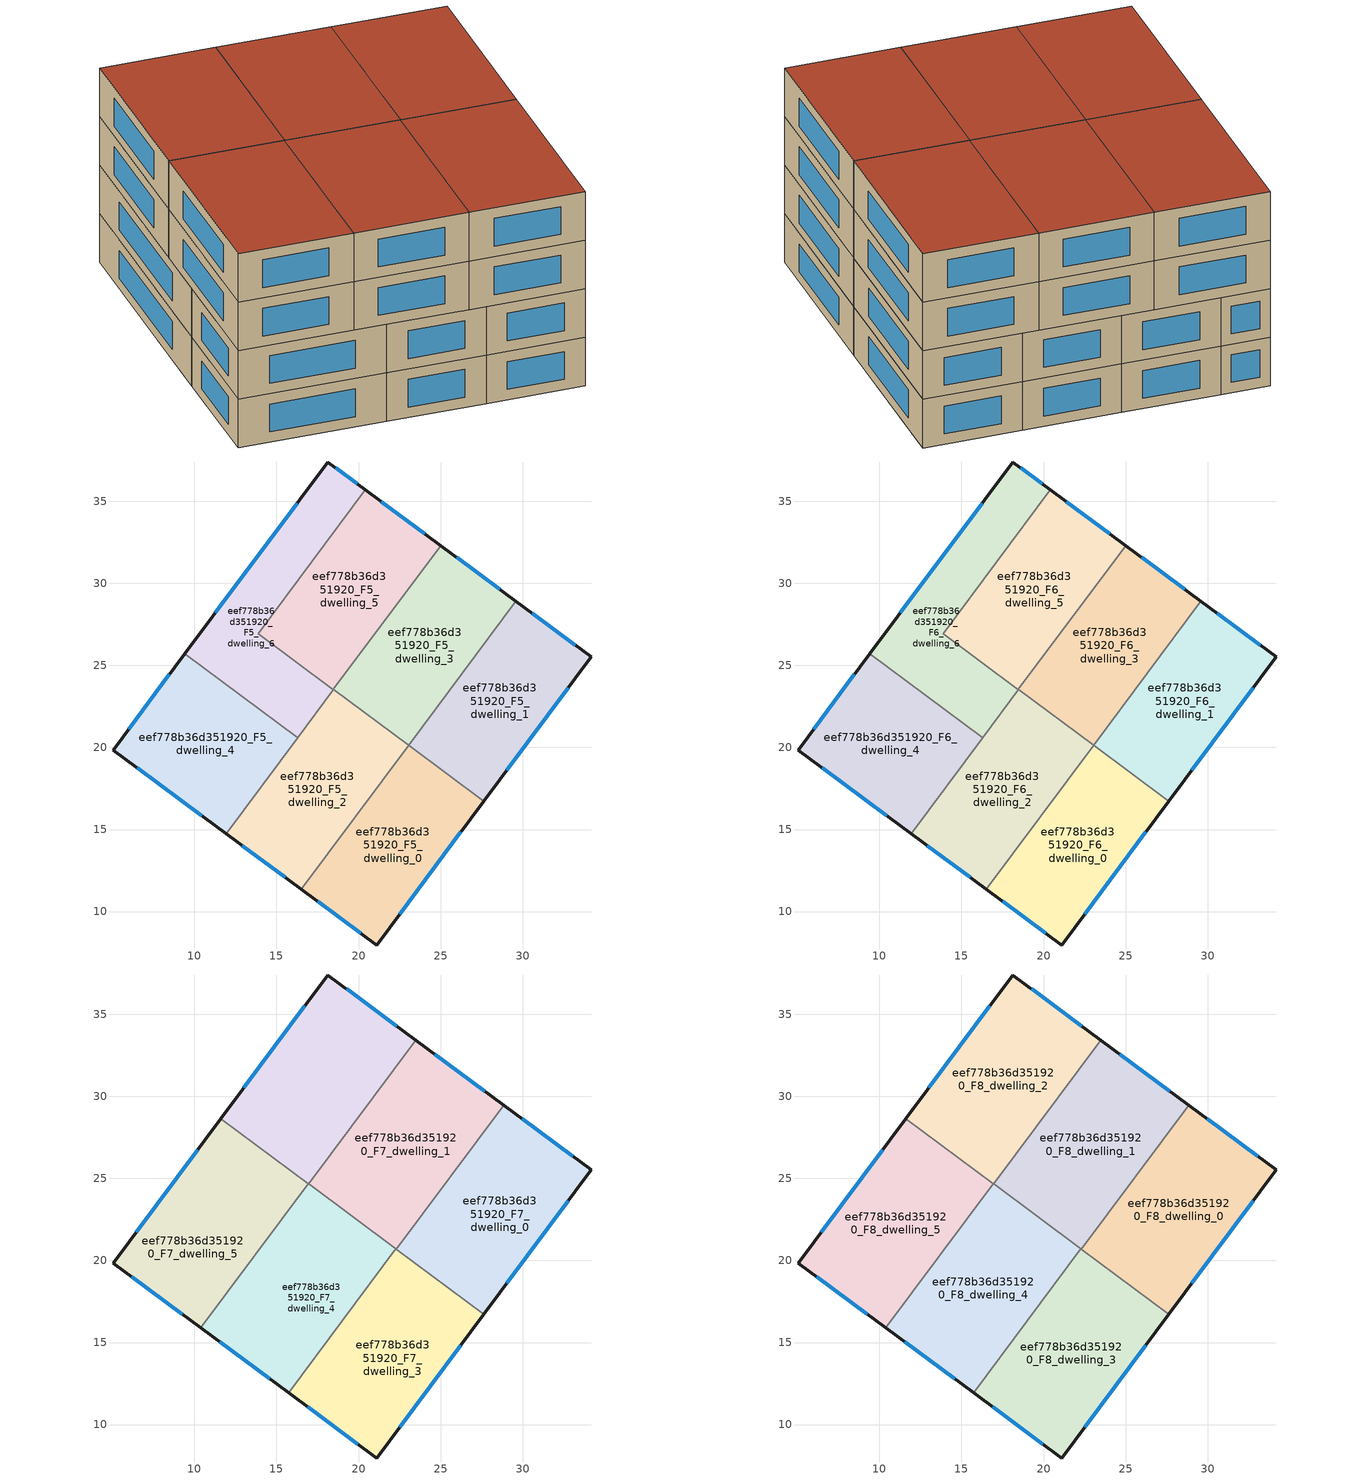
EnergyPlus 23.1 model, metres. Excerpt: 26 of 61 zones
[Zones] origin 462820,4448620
eef778b36d351920_F5_dwelling_0
 floor to eef778b36d351920_F4_dwelling_0 (EU_floor_Construction): 27.64,16.74 21.11,7.96 16.52,11.36 23.07,20.14 z15
 wall outside (EU_wall_Construction): 16.52,11.36 21.11,7.96 27.64,16.74 z15:18
 wall to eef778b36d351920_F5_dwelling_1 (EU_wall_Construction): 27.64,16.74 23.07,20.14 z15:18
 wall to eef778b36d351920_F5_dwelling_2 (EU_wall_Construction): 23.05,20.13 16.52,11.36 z15:18
 wall to eef778b36d351920_F5_dwelling_3 (EU_wall_Construction): 23.07,20.14 23.05,20.13 z15:18
 window (EU_Window_Construction): 22.51,9.84 26.24,14.86 / 17.51,10.63 20.13,8.69 z15.64:17.36
eef778b36d351920_F5_dwelling_1
 floor to eef778b36d351920_F4_dwelling_1 (EU_floor_Construction): 34.18,25.51 27.64,16.74 23.07,20.14 29.59,28.91 z15
 wall outside (EU_wall_Construction): 27.64,16.74 34.18,25.51 29.59,28.91 z15:18
 wall to eef778b36d351920_F5_dwelling_3 (EU_wall_Construction): 29.59,28.91 23.07,20.14 z15:18
 window (EU_Window_Construction): 29.04,18.62 32.78,23.63 / 33.2,26.24 30.58,28.18 z15.64:17.36
eef778b36d351920_F5_dwelling_2
 floor to eef778b36d351920_F4_dwelling_2 (EU_floor_Construction): 23.05,20.13 16.52,11.36 11.93,14.75 18.47,23.53 z15
 wall outside (EU_wall_Construction): 11.93,14.75 16.52,11.36 z15:18
 wall to eef778b36d351920_F5_dwelling_3 (EU_wall_Construction): 23.05,20.13 18.47,23.53 z15:18
 wall to eef778b36d351920_F5_dwelling_4 (EU_wall_Construction): 16.28,20.59 11.93,14.75 z15:18
 wall to eef778b36d351920_F5_dwelling_6 (EU_wall_Construction): 18.46,23.52 16.28,20.59 z15:18
 wall to eef778b36d351920_F5_dwelling_5 (EU_wall_Construction): 18.48,23.53 18.46,23.52 z15:18
 window (EU_Window_Construction): 12.92,14.02 15.54,12.08 z15.64:17.36
eef778b36d351920_F5_dwelling_3
 floor to eef778b36d351920_F4_dwelling_3 (EU_floor_Construction): 29.59,28.91 23.05,20.13 18.47,23.53 25,32.3 z15
 wall outside (EU_wall_Construction): 29.59,28.91 25,32.3 z15:18
 wall to eef778b36d351920_F5_dwelling_5 (EU_wall_Construction): 25,32.3 18.47,23.53 z15:18
 window (EU_Window_Construction): 28.61,29.64 25.99,31.58 z15.64:17.36
eef778b36d351920_F5_dwelling_4
 floor to eef778b36d351920_F4_dwelling_4 (EU_floor_Construction): 16.28,20.59 11.93,14.75 5.05,19.84 9.42,25.7 z15
 wall outside (EU_wall_Construction): 9.42,25.7 5.05,19.84 11.93,14.75 z15:18
 wall to eef778b36d351920_F5_dwelling_6 (EU_wall_Construction): 16.28,20.59 9.42,25.7 z15:18
 window (EU_Window_Construction): 8.48,24.45 5.99,21.1 / 6.53,18.75 10.46,15.84 z15.64:17.36
eef778b36d351920_F5_dwelling_5
 floor to eef778b36d351920_F4_dwelling_5 (EU_floor_Construction): 25,32.3 18.46,23.52 13.89,26.93 20.41,35.7 z15
 wall outside (EU_wall_Construction): 25,32.3 20.41,35.7 z15:18
 wall to eef778b36d351920_F5_dwelling_6 (EU_wall_Construction): 20.41,35.7 13.89,26.93 18.46,23.52 z15:18
 window (EU_Window_Construction): 24.02,33.03 21.4,34.97 z15.64:17.36
eef778b36d351920_F5_dwelling_6
 floor to eef778b36d351920_F4_dwelling_6 (EU_floor_Construction): 20.41,35.7 13.89,26.93 18.46,23.52 16.28,20.59 9.42,25.7 18.12,37.39 z15
 wall outside (EU_wall_Construction): 20.41,35.7 18.12,37.39 9.42,25.7 z15:18
 window (EU_Window_Construction): 16.26,34.89 11.28,28.21 / 19.92,36.06 18.61,37.03 z15.64:17.36
eef778b36d351920_F6_dwelling_0
 floor to eef778b36d351920_F5_dwelling_0 (EU_floor_Construction): 27.64,16.74 21.11,7.96 16.52,11.36 23.07,20.14 z18
 wall outside (EU_wall_Construction): 16.52,11.36 21.11,7.96 27.64,16.74 z18:21
 wall to eef778b36d351920_F6_dwelling_1 (EU_wall_Construction): 27.64,16.74 23.07,20.14 z18:21
 wall to eef778b36d351920_F6_dwelling_2 (EU_wall_Construction): 23.05,20.13 16.52,11.36 z18:21
 wall to eef778b36d351920_F6_dwelling_3 (EU_wall_Construction): 23.07,20.14 23.05,20.13 z18:21
 window (EU_Window_Construction): 22.51,9.84 26.24,14.86 / 17.51,10.63 20.13,8.69 z18.64:20.36
eef778b36d351920_F6_dwelling_1
 floor to eef778b36d351920_F5_dwelling_1 (EU_floor_Construction): 34.18,25.51 27.64,16.74 23.07,20.14 29.59,28.91 z18
 wall outside (EU_wall_Construction): 27.64,16.74 34.18,25.51 29.59,28.91 z18:21
 wall to eef778b36d351920_F6_dwelling_3 (EU_wall_Construction): 29.59,28.91 23.07,20.14 z18:21
 window (EU_Window_Construction): 29.04,18.62 32.78,23.63 / 33.2,26.24 30.58,28.18 z18.64:20.36
eef778b36d351920_F6_dwelling_2
 floor to eef778b36d351920_F5_dwelling_2 (EU_floor_Construction): 23.05,20.13 16.52,11.36 11.93,14.75 18.47,23.53 z18
 wall outside (EU_wall_Construction): 11.93,14.75 16.52,11.36 z18:21
 wall to eef778b36d351920_F6_dwelling_3 (EU_wall_Construction): 23.05,20.13 18.47,23.53 z18:21
 wall to eef778b36d351920_F6_dwelling_4 (EU_wall_Construction): 16.28,20.59 11.93,14.75 z18:21
 wall to eef778b36d351920_F6_dwelling_6 (EU_wall_Construction): 18.46,23.52 16.28,20.59 z18:21
 wall to eef778b36d351920_F6_dwelling_5 (EU_wall_Construction): 18.48,23.53 18.46,23.52 z18:21
 window (EU_Window_Construction): 12.92,14.02 15.54,12.08 z18.64:20.36
eef778b36d351920_F6_dwelling_3
 floor to eef778b36d351920_F5_dwelling_3 (EU_floor_Construction): 29.59,28.91 23.05,20.13 18.47,23.53 25,32.3 z18
 wall outside (EU_wall_Construction): 29.59,28.91 25,32.3 z18:21
 wall to eef778b36d351920_F6_dwelling_5 (EU_wall_Construction): 25,32.3 18.47,23.53 z18:21
 window (EU_Window_Construction): 28.61,29.64 25.99,31.58 z18.64:20.36
 ceiling adiabatic (EU_roof_Construction): 22.3,20.69 28.84,29.47 25,32.3 18.47,23.53 z21
eef778b36d351920_F6_dwelling_4
 floor to eef778b36d351920_F5_dwelling_4 (EU_floor_Construction): 16.28,20.59 11.93,14.75 5.05,19.84 9.42,25.7 z18
 wall outside (EU_wall_Construction): 9.42,25.7 5.05,19.84 11.93,14.75 z18:21
 wall to eef778b36d351920_F6_dwelling_6 (EU_wall_Construction): 16.28,20.59 9.42,25.7 z18:21
 window (EU_Window_Construction): 8.48,24.45 5.99,21.1 / 6.53,18.75 10.46,15.84 z18.64:20.36
eef778b36d351920_F6_dwelling_5
 floor to eef778b36d351920_F5_dwelling_5 (EU_floor_Construction): 25,32.3 18.46,23.52 13.89,26.93 20.41,35.7 z18
 wall outside (EU_wall_Construction): 25,32.3 20.41,35.7 z18:21
 wall to eef778b36d351920_F6_dwelling_6 (EU_wall_Construction): 20.41,35.7 13.89,26.93 18.46,23.52 z18:21
 window (EU_Window_Construction): 24.02,33.03 21.4,34.97 z18.64:20.36
 ceiling adiabatic (EU_roof_Construction): 18.47,23.53 25,32.3 23.49,33.43 16.96,24.66 z21
eef778b36d351920_F6_dwelling_6
 floor to eef778b36d351920_F5_dwelling_6 (EU_floor_Construction): 20.41,35.7 13.89,26.93 18.46,23.52 16.28,20.59 9.42,25.7 18.12,37.39 z18
 wall outside (EU_wall_Construction): 20.41,35.7 18.12,37.39 9.42,25.7 z18:21
 window (EU_Window_Construction): 16.26,34.89 11.28,28.21 / 19.92,36.06 18.61,37.03 z18.64:20.36
eef778b36d351920_F7_dwelling_0
 floor to eef778b36d351920_F6_dwelling_1 (EU_floor_Construction): 34.18,25.51 27.64,16.74 23.07,20.14 29.59,28.91 z21
 floor to eef778b36d351920_F6_dwelling_0 (EU_floor_Construction): 27.64,16.74 27.63,16.71 23.05,20.12 23.07,20.14 z21
 floor to eef778b36d351920_F6_dwelling_3 (EU_floor_Construction): 29.59,28.91 23.05,20.13 22.3,20.69 28.84,29.47 z21
 wall outside (EU_wall_Construction): 27.63,16.71 34.18,25.51 28.84,29.47 z21:24
 wall to eef778b36d351920_F7_dwelling_1 (EU_wall_Construction): 28.84,29.47 22.3,20.68 z21:24
 wall to eef778b36d351920_F7_dwelling_3 (EU_wall_Construction): 22.3,20.68 27.63,16.71 z21:24
 window (EU_Window_Construction): 33.04,26.36 29.98,28.62 / 29.03,18.6 32.78,23.63 z21.64:23.36
eef778b36d351920_F7_dwelling_1
 floor adiabatic (EU_floor_Construction): 28.84,29.47 22.3,20.68 16.96,24.66 23.49,33.43 z21
 wall outside (EU_wall_Construction): 28.84,29.47 23.49,33.43 z21:24
 wall to eef778b36d351920_F7_dwelling_2 (EU_wall_Construction): 23.49,33.43 16.96,24.66 z21:24
 wall to eef778b36d351920_F7_dwelling_4 (EU_wall_Construction): 16.96,24.66 22.28,20.7 z21:24
 wall to eef778b36d351920_F7_dwelling_3 (EU_wall_Construction): 22.28,20.7 22.3,20.68 z21:24
 window (EU_Window_Construction): 27.69,30.31 24.63,32.58 z21.64:23.36
eef778b36d351920_F7_dwelling_2
 floor to eef778b36d351920_F6_dwelling_5 (EU_floor_Construction): 23.49,33.43 16.96,24.66 13.89,26.94 20.41,35.7 z21
 floor to eef778b36d351920_F6_dwelling_6 (EU_floor_Construction): 20.41,35.7 13.89,26.94 11.61,28.64 18.12,37.39 z21
 wall outside (EU_wall_Construction): 23.49,33.43 18.12,37.39 11.61,28.64 z21:24
 wall to eef778b36d351920_F7_dwelling_5 (EU_wall_Construction): 11.61,28.64 16.94,24.68 z21:24
 wall to eef778b36d351920_F7_dwelling_4 (EU_wall_Construction): 16.94,24.67 16.96,24.66 z21:24
 window (EU_Window_Construction): 16.72,35.52 13,30.52 / 22.34,34.28 19.27,36.54 z21.64:23.36
eef778b36d351920_F7_dwelling_3
 floor to eef778b36d351920_F6_dwelling_0 (EU_floor_Construction): 27.63,16.71 21.11,7.96 16.52,11.36 23.05,20.12 z21
 floor to eef778b36d351920_F6_dwelling_2 (EU_floor_Construction): 23.05,20.12 16.52,11.36 15.75,11.93 22.28,20.7 z21
 wall outside (EU_wall_Construction): 15.75,11.93 21.11,7.96 27.63,16.71 z21:24
 wall to eef778b36d351920_F7_dwelling_4 (EU_wall_Construction): 22.28,20.7 15.75,11.93 z21:24
 window (EU_Window_Construction): 22.5,9.84 26.23,14.84 / 16.9,11.08 19.96,8.81 z21.64:23.36
eef778b36d351920_F7_dwelling_4
 floor to eef778b36d351920_F6_dwelling_2 (EU_floor_Construction): 22.28,20.7 15.75,11.93 11.94,14.75 18.47,23.53 z21
 floor to eef778b36d351920_F6_dwelling_4 (EU_floor_Construction): 16.28,20.59 11.94,14.75 10.4,15.89 14.75,21.73 z21
 floor to eef778b36d351920_F6_dwelling_6 (EU_floor_Construction): 18.46,23.52 16.28,20.59 14.75,21.73 16.93,24.66 z21
 floor to eef778b36d351920_F6_dwelling_5 (EU_floor_Construction): 18.47,23.53 18.46,23.52 16.93,24.66 16.94,24.67 z21
 wall outside (EU_wall_Construction): 10.4,15.89 15.75,11.93 z21:24
 wall to eef778b36d351920_F7_dwelling_5 (EU_wall_Construction): 16.94,24.67 10.4,15.89 z21:24
 window (EU_Window_Construction): 11.54,15.04 14.6,12.78 z21.64:23.36
eef778b36d351920_F7_dwelling_5
 floor to eef778b36d351920_F6_dwelling_4 (EU_floor_Construction): 14.75,21.73 10.4,15.89 5.05,19.84 9.42,25.7 z21
 floor to eef778b36d351920_F6_dwelling_6 (EU_floor_Construction): 13.89,26.94 13.89,26.93 16.93,24.66 14.75,21.73 9.42,25.7 11.61,28.64 z21
 floor to eef778b36d351920_F6_dwelling_5 (EU_floor_Construction): 16.94,24.67 16.93,24.66 13.89,26.93 13.89,26.94 z21
 wall outside (EU_wall_Construction): 11.61,28.64 5.05,19.84 10.4,15.89 z21:24
 window (EU_Window_Construction): 10.2,26.76 6.46,21.73 / 6.2,19 9.25,16.74 z21.64:23.36
eef778b36d351920_F8_dwelling_0
 floor to eef778b36d351920_F7_dwelling_0 (EU_floor_Construction): 34.18,25.51 27.63,16.71 22.3,20.68 28.84,29.47 z24
 wall outside (EU_wall_Construction): 27.63,16.71 34.18,25.51 28.84,29.47 z24:27
 wall to eef778b36d351920_F8_dwelling_1 (EU_wall_Construction): 28.84,29.47 22.3,20.68 z24:27
 wall to eef778b36d351920_F8_dwelling_3 (EU_wall_Construction): 22.3,20.68 27.63,16.71 z24:27
 window (EU_Window_Construction): 33.04,26.36 29.98,28.62 / 29.03,18.6 32.78,23.63 z24.64:26.36
 roof outside (EU_roof_Construction): 27.63,16.71 34.18,25.51 28.84,29.47 22.3,20.68 z27
eef778b36d351920_F8_dwelling_1
 floor to eef778b36d351920_F7_dwelling_1 (EU_floor_Construction): 28.84,29.47 22.3,20.68 16.96,24.66 23.49,33.43 z24
 wall outside (EU_wall_Construction): 28.84,29.47 23.49,33.43 z24:27
 wall to eef778b36d351920_F8_dwelling_2 (EU_wall_Construction): 23.49,33.43 16.96,24.66 z24:27
 wall to eef778b36d351920_F8_dwelling_4 (EU_wall_Construction): 16.96,24.66 22.28,20.7 z24:27
 wall to eef778b36d351920_F8_dwelling_3 (EU_wall_Construction): 22.28,20.7 22.3,20.68 z24:27
 window (EU_Window_Construction): 27.69,30.31 24.63,32.58 z24.64:26.36
 roof outside (EU_roof_Construction): 22.3,20.68 28.84,29.47 23.49,33.43 16.96,24.66 z27
eef778b36d351920_F8_dwelling_2
 floor to eef778b36d351920_F7_dwelling_2 (EU_floor_Construction): 23.49,33.43 16.96,24.66 11.61,28.64 18.12,37.39 z24
 wall outside (EU_wall_Construction): 23.49,33.43 18.12,37.39 11.61,28.64 z24:27
 wall to eef778b36d351920_F8_dwelling_5 (EU_wall_Construction): 11.61,28.64 16.94,24.68 z24:27
 wall to eef778b36d351920_F8_dwelling_4 (EU_wall_Construction): 16.94,24.67 16.96,24.66 z24:27
 window (EU_Window_Construction): 16.72,35.52 13,30.52 / 22.34,34.28 19.27,36.54 z24.64:26.36
 roof outside (EU_roof_Construction): 16.96,24.66 23.49,33.43 18.12,37.39 11.61,28.64 z27
eef778b36d351920_F8_dwelling_3
 floor to eef778b36d351920_F7_dwelling_3 (EU_floor_Construction): 27.63,16.71 21.11,7.96 15.75,11.93 22.28,20.7 z24
 wall outside (EU_wall_Construction): 15.75,11.93 21.11,7.96 27.63,16.71 z24:27
 wall to eef778b36d351920_F8_dwelling_4 (EU_wall_Construction): 22.28,20.7 15.75,11.93 z24:27
 window (EU_Window_Construction): 22.5,9.84 26.23,14.84 / 16.9,11.08 19.96,8.81 z24.64:26.36
 roof outside (EU_roof_Construction): 21.11,7.96 27.63,16.71 22.28,20.7 15.75,11.93 z27
eef778b36d351920_F8_dwelling_4
 floor to eef778b36d351920_F7_dwelling_4 (EU_floor_Construction): 22.28,20.7 15.75,11.93 10.4,15.89 16.94,24.67 z24
 wall outside (EU_wall_Construction): 10.4,15.89 15.75,11.93 z24:27
 wall to eef778b36d351920_F8_dwelling_5 (EU_wall_Construction): 16.94,24.67 10.4,15.89 z24:27
 window (EU_Window_Construction): 11.54,15.04 14.6,12.78 z24.64:26.36
 roof outside (EU_roof_Construction): 15.75,11.93 22.28,20.7 16.94,24.67 10.4,15.89 z27
eef778b36d351920_F8_dwelling_5
 floor to eef778b36d351920_F7_dwelling_5 (EU_floor_Construction): 16.94,24.67 10.4,15.89 5.05,19.84 11.61,28.64 z24
 wall outside (EU_wall_Construction): 11.61,28.64 5.05,19.84 10.4,15.89 z24:27
 window (EU_Window_Construction): 10.2,26.76 6.46,21.73 / 6.2,19 9.25,16.74 z24.64:26.36
 roof outside (EU_roof_Construction): 10.4,15.89 16.94,24.67 11.61,28.64 5.05,19.84 z27
[Building]
EU S2 Campaign: North Axis=0; Terrain=City; Solar Distribution=FullExterior
[Site:Location]
Yerevan-Zvartnots.Intl.AP: Latitude=40.15; Longitude=44.383; Time Zone=4; Elevation=854
[SizingPeriod:WeatherFileDays]
AnnualSizingPeriod: Begin Month=1; Begin Day of Month=1; End Month=12; End Day of Month=31; Day of Week for Start Day=Monday; Use Weather File Daylight Saving Period=No; Use Weather File Rain and Snow Indicators=No
[MATERIAL]
EU_InternalMass_Material: Roughness=MediumRough; Thickness=0.1; Conductivity=1; Density=1800; Specific Heat=900; Thermal Absorptance=0.9; Solar Absorptance=0.7; Visible Absorptance=0.7
[MATERIAL:NOMASS] Roughness=MediumRough; Thermal Absorptance=0.9; Solar Absorptance=0.7; Visible Absorptance=0.7
Name | Thermal Resistance
EU_wall_NoMass | 1.05043
EU_roof_NoMass | 1.45357
EU_floor_NoMass | 0.478065
[WINDOWMATERIAL:SIMPLEGLAZINGSYSTEM]
EU_Window_SimpleGlazing: UFactor=2.5566; Solar Heat Gain Coefficient=0.75; Visible Transmittance=0.75
[CONSTRUCTION]
EU_wall_Construction: EU_wall_NoMass
EU_roof_Construction: EU_roof_NoMass
EU_floor_Construction: EU_floor_NoMass
EU_Window_Construction: EU_Window_SimpleGlazing
EU_InternalMass_Construction: EU_InternalMass_Material
[ZONE] Type=1; Multiplier=1; Ceiling Height=autocalculate; Floor Area=autocalculate; Part of Total Floor Area=Yes
Name | Volume
eef778b36d351920_F5_dwelling_0; eef778b36d351920_F6_dwelling_0; eef778b36d351920_F5_dwelling_1; eef778b36d351920_F6_dwelling_1 | 187.348
eef778b36d351920_F7_dwelling_0; eef778b36d351920_F8_dwelling_0 | 218.569
eef778b36d351920_F7_dwelling_1; eef778b36d351920_F8_dwelling_1 | 218.576
eef778b36d351920_F5_dwelling_2; eef778b36d351920_F6_dwelling_2 | 187.352
eef778b36d351920_F7_dwelling_2; eef778b36d351920_F8_dwelling_2 | 218.585
eef778b36d351920_F5_dwelling_3; eef778b36d351920_F6_dwelling_3 | 187.343
eef778b36d351920_F7_dwelling_3; eef778b36d351920_F8_dwelling_3 | 218.573
eef778b36d351920_F5_dwelling_4; eef778b36d351920_F6_dwelling_4 | 187.346
eef778b36d351920_F7_dwelling_4; eef778b36d351920_F8_dwelling_4 | 218.558
eef778b36d351920_F5_dwelling_5; eef778b36d351920_F6_dwelling_5 | 187.345
eef778b36d351920_F7_dwelling_5; eef778b36d351920_F8_dwelling_5 | 218.574
eef778b36d351920_F5_dwelling_6; eef778b36d351920_F6_dwelling_6 | 187.358
[INTERNALMASS] Construction=EU_InternalMass_Construction
Name | Zone or ZoneList | Surface Area
eef778b36d351920_F5_dwelling_0_EU_InternalMass | eef778b36d351920_F5_dwelling_0 | 62.4489
eef778b36d351920_F5_dwelling_1_EU_InternalMass | eef778b36d351920_F5_dwelling_1 | 62.4487
eef778b36d351920_F5_dwelling_2_EU_InternalMass | eef778b36d351920_F5_dwelling_2 | 62.4505
eef778b36d351920_F5_dwelling_3_EU_InternalMass | eef778b36d351920_F5_dwelling_3 | 62.4474
eef778b36d351920_F5_dwelling_4_EU_InternalMass | eef778b36d351920_F5_dwelling_4 | 62.4487
eef778b36d351920_F5_dwelling_5_EU_InternalMass | eef778b36d351920_F5_dwelling_5 | 62.4506
eef778b36d351920_F5_dwelling_6_EU_InternalMass | eef778b36d351920_F5_dwelling_6 | 62.4527
eef778b36d351920_F6_dwelling_0_EU_InternalMass | eef778b36d351920_F6_dwelling_0 | 62.4489
eef778b36d351920_F6_dwelling_1_EU_InternalMass | eef778b36d351920_F6_dwelling_1 | 62.4487
eef778b36d351920_F6_dwelling_2_EU_InternalMass | eef778b36d351920_F6_dwelling_2 | 62.4505
eef778b36d351920_F6_dwelling_3_EU_InternalMass | eef778b36d351920_F6_dwelling_3 | 62.4474
eef778b36d351920_F6_dwelling_4_EU_InternalMass | eef778b36d351920_F6_dwelling_4 | 62.4487
eef778b36d351920_F6_dwelling_5_EU_InternalMass | eef778b36d351920_F6_dwelling_5 | 62.4506
eef778b36d351920_F6_dwelling_6_EU_InternalMass | eef778b36d351920_F6_dwelling_6 | 62.4527
eef778b36d351920_F7_dwelling_0_EU_InternalMass | eef778b36d351920_F7_dwelling_0 | 72.8563
eef778b36d351920_F7_dwelling_1_EU_InternalMass | eef778b36d351920_F7_dwelling_1 | 72.8586
eef778b36d351920_F7_dwelling_2_EU_InternalMass | eef778b36d351920_F7_dwelling_2 | 72.8616
eef778b36d351920_F7_dwelling_3_EU_InternalMass | eef778b36d351920_F7_dwelling_3 | 72.8578
eef778b36d351920_F7_dwelling_4_EU_InternalMass | eef778b36d351920_F7_dwelling_4 | 72.8527
eef778b36d351920_F7_dwelling_5_EU_InternalMass | eef778b36d351920_F7_dwelling_5 | 72.8579
eef778b36d351920_F8_dwelling_0_EU_InternalMass | eef778b36d351920_F8_dwelling_0 | 72.8563
eef778b36d351920_F8_dwelling_1_EU_InternalMass | eef778b36d351920_F8_dwelling_1 | 72.8586
eef778b36d351920_F8_dwelling_2_EU_InternalMass | eef778b36d351920_F8_dwelling_2 | 72.8616
eef778b36d351920_F8_dwelling_3_EU_InternalMass | eef778b36d351920_F8_dwelling_3 | 72.8578
eef778b36d351920_F8_dwelling_4_EU_InternalMass | eef778b36d351920_F8_dwelling_4 | 72.8527
eef778b36d351920_F8_dwelling_5_EU_InternalMass | eef778b36d351920_F8_dwelling_5 | 72.8579
[OTHEREQUIPMENT] Fuel Type=Electricity; Design Level Calculation Method=Watts/Area; Power per Zone Floor Area=1; Fraction Latent=0; Fraction Radiant=0; Fraction Lost=0; Carbon Dioxide Generation Rate=0; EndUse Subcategory=EU_Step8_InternalGains
Name | Zone or ZoneList or Space or SpaceList | Schedule
EU_Step8_InternalGain_eef778b36d351920_F5_dwelling_0_f000 | eef778b36d351920_F5_dwelling_0 | EU_Step8_GainSchedule_eef778b36d351920_F5_dwelling_0_f000
EU_Step8_InternalGain_eef778b36d351920_F5_dwelling_1_f000 | eef778b36d351920_F5_dwelling_1 | EU_Step8_GainSchedule_eef778b36d351920_F5_dwelling_1_f000
EU_Step8_InternalGain_eef778b36d351920_F5_dwelling_2_f000 | eef778b36d351920_F5_dwelling_2 | EU_Step8_GainSchedule_eef778b36d351920_F5_dwelling_2_f000
EU_Step8_InternalGain_eef778b36d351920_F5_dwelling_3_f000 | eef778b36d351920_F5_dwelling_3 | EU_Step8_GainSchedule_eef778b36d351920_F5_dwelling_3_f000
EU_Step8_InternalGain_eef778b36d351920_F5_dwelling_4_f000 | eef778b36d351920_F5_dwelling_4 | EU_Step8_GainSchedule_eef778b36d351920_F5_dwelling_4_f000
EU_Step8_InternalGain_eef778b36d351920_F5_dwelling_5_f000 | eef778b36d351920_F5_dwelling_5 | EU_Step8_GainSchedule_eef778b36d351920_F5_dwelling_5_f000
EU_Step8_InternalGain_eef778b36d351920_F5_dwelling_6_f000 | eef778b36d351920_F5_dwelling_6 | EU_Step8_GainSchedule_eef778b36d351920_F5_dwelling_6_f000
EU_Step8_InternalGain_eef778b36d351920_F6_dwelling_0_f000 | eef778b36d351920_F6_dwelling_0 | EU_Step8_GainSchedule_eef778b36d351920_F6_dwelling_0_f000
EU_Step8_InternalGain_eef778b36d351920_F6_dwelling_1_f000 | eef778b36d351920_F6_dwelling_1 | EU_Step8_GainSchedule_eef778b36d351920_F6_dwelling_1_f000
EU_Step8_InternalGain_eef778b36d351920_F6_dwelling_2_f000 | eef778b36d351920_F6_dwelling_2 | EU_Step8_GainSchedule_eef778b36d351920_F6_dwelling_2_f000
EU_Step8_InternalGain_eef778b36d351920_F6_dwelling_3_f000 | eef778b36d351920_F6_dwelling_3 | EU_Step8_GainSchedule_eef778b36d351920_F6_dwelling_3_f000
EU_Step8_InternalGain_eef778b36d351920_F6_dwelling_4_f000 | eef778b36d351920_F6_dwelling_4 | EU_Step8_GainSchedule_eef778b36d351920_F6_dwelling_4_f000
EU_Step8_InternalGain_eef778b36d351920_F6_dwelling_5_f000 | eef778b36d351920_F6_dwelling_5 | EU_Step8_GainSchedule_eef778b36d351920_F6_dwelling_5_f000
EU_Step8_InternalGain_eef778b36d351920_F6_dwelling_6_f000 | eef778b36d351920_F6_dwelling_6 | EU_Step8_GainSchedule_eef778b36d351920_F6_dwelling_6_f000
EU_Step8_InternalGain_eef778b36d351920_F7_dwelling_0_f000 | eef778b36d351920_F7_dwelling_0 | EU_Step8_GainSchedule_eef778b36d351920_F7_dwelling_0_f000
EU_Step8_InternalGain_eef778b36d351920_F7_dwelling_1_f000 | eef778b36d351920_F7_dwelling_1 | EU_Step8_GainSchedule_eef778b36d351920_F7_dwelling_1_f000
EU_Step8_InternalGain_eef778b36d351920_F7_dwelling_2_f000 | eef778b36d351920_F7_dwelling_2 | EU_Step8_GainSchedule_eef778b36d351920_F7_dwelling_2_f000
EU_Step8_InternalGain_eef778b36d351920_F7_dwelling_3_f000 | eef778b36d351920_F7_dwelling_3 | EU_Step8_GainSchedule_eef778b36d351920_F7_dwelling_3_f000
EU_Step8_InternalGain_eef778b36d351920_F7_dwelling_4_f000 | eef778b36d351920_F7_dwelling_4 | EU_Step8_GainSchedule_eef778b36d351920_F7_dwelling_4_f000
EU_Step8_InternalGain_eef778b36d351920_F7_dwelling_5_f000 | eef778b36d351920_F7_dwelling_5 | EU_Step8_GainSchedule_eef778b36d351920_F7_dwelling_5_f000
EU_Step8_InternalGain_eef778b36d351920_F8_dwelling_0_f000 | eef778b36d351920_F8_dwelling_0 | EU_Step8_GainSchedule_eef778b36d351920_F8_dwelling_0_f000
EU_Step8_InternalGain_eef778b36d351920_F8_dwelling_1_f000 | eef778b36d351920_F8_dwelling_1 | EU_Step8_GainSchedule_eef778b36d351920_F8_dwelling_1_f000
EU_Step8_InternalGain_eef778b36d351920_F8_dwelling_2_f000 | eef778b36d351920_F8_dwelling_2 | EU_Step8_GainSchedule_eef778b36d351920_F8_dwelling_2_f000
EU_Step8_InternalGain_eef778b36d351920_F8_dwelling_3_f000 | eef778b36d351920_F8_dwelling_3 | EU_Step8_GainSchedule_eef778b36d351920_F8_dwelling_3_f000
EU_Step8_InternalGain_eef778b36d351920_F8_dwelling_4_f000 | eef778b36d351920_F8_dwelling_4 | EU_Step8_GainSchedule_eef778b36d351920_F8_dwelling_4_f000
EU_Step8_InternalGain_eef778b36d351920_F8_dwelling_5_f000 | eef778b36d351920_F8_dwelling_5 | EU_Step8_GainSchedule_eef778b36d351920_F8_dwelling_5_f000
[ZONEVENTILATION:DESIGNFLOWRATE] Schedule=EU_AlwaysOn; Design Flow Rate Calculation Method=AirChanges/Hour; Air Changes per Hour=0.557805; Ventilation Type=Natural; Fan Pressure Rise=0; Fan Total Efficiency=1; Constant Term Coefficient=1; Temperature Term Coefficient=0; Velocity Term Coefficient=0; Velocity Squared Term Coefficient=0; Minimum Indoor Temperature=-100; Maximum Indoor Temperature=100; Delta Temperature=-100; Minimum Outdoor Temperature=-100; Maximum Outdoor Temperature=100; Maximum Wind Speed=40
Name | Zone or ZoneList or Space or SpaceList
EU_ConstantAir_eef778b36d351920_F5_dwelling_0 | eef778b36d351920_F5_dwelling_0
EU_ConstantAir_eef778b36d351920_F5_dwelling_1 | eef778b36d351920_F5_dwelling_1
EU_ConstantAir_eef778b36d351920_F5_dwelling_2 | eef778b36d351920_F5_dwelling_2
EU_ConstantAir_eef778b36d351920_F5_dwelling_3 | eef778b36d351920_F5_dwelling_3
EU_ConstantAir_eef778b36d351920_F5_dwelling_4 | eef778b36d351920_F5_dwelling_4
EU_ConstantAir_eef778b36d351920_F5_dwelling_5 | eef778b36d351920_F5_dwelling_5
EU_ConstantAir_eef778b36d351920_F5_dwelling_6 | eef778b36d351920_F5_dwelling_6
EU_ConstantAir_eef778b36d351920_F6_dwelling_0 | eef778b36d351920_F6_dwelling_0
EU_ConstantAir_eef778b36d351920_F6_dwelling_1 | eef778b36d351920_F6_dwelling_1
EU_ConstantAir_eef778b36d351920_F6_dwelling_2 | eef778b36d351920_F6_dwelling_2
EU_ConstantAir_eef778b36d351920_F6_dwelling_3 | eef778b36d351920_F6_dwelling_3
EU_ConstantAir_eef778b36d351920_F6_dwelling_4 | eef778b36d351920_F6_dwelling_4
EU_ConstantAir_eef778b36d351920_F6_dwelling_5 | eef778b36d351920_F6_dwelling_5
EU_ConstantAir_eef778b36d351920_F6_dwelling_6 | eef778b36d351920_F6_dwelling_6
EU_ConstantAir_eef778b36d351920_F7_dwelling_0 | eef778b36d351920_F7_dwelling_0
EU_ConstantAir_eef778b36d351920_F7_dwelling_1 | eef778b36d351920_F7_dwelling_1
EU_ConstantAir_eef778b36d351920_F7_dwelling_2 | eef778b36d351920_F7_dwelling_2
EU_ConstantAir_eef778b36d351920_F7_dwelling_3 | eef778b36d351920_F7_dwelling_3
EU_ConstantAir_eef778b36d351920_F7_dwelling_4 | eef778b36d351920_F7_dwelling_4
EU_ConstantAir_eef778b36d351920_F7_dwelling_5 | eef778b36d351920_F7_dwelling_5
EU_ConstantAir_eef778b36d351920_F8_dwelling_0 | eef778b36d351920_F8_dwelling_0
EU_ConstantAir_eef778b36d351920_F8_dwelling_1 | eef778b36d351920_F8_dwelling_1
EU_ConstantAir_eef778b36d351920_F8_dwelling_2 | eef778b36d351920_F8_dwelling_2
EU_ConstantAir_eef778b36d351920_F8_dwelling_3 | eef778b36d351920_F8_dwelling_3
EU_ConstantAir_eef778b36d351920_F8_dwelling_4 | eef778b36d351920_F8_dwelling_4
EU_ConstantAir_eef778b36d351920_F8_dwelling_5 | eef778b36d351920_F8_dwelling_5
[HVACTEMPLATE:THERMOSTAT] Constant Heating Setpoint=20; Constant Cooling Setpoint=50
EU_HeatOnly_eef778b36d351920_F4_dwelling_6; EU_HeatOnly_eef778b36d351920_F5_dwelling_0; EU_HeatOnly_eef778b36d351920_F5_dwelling_1; EU_HeatOnly_eef778b36d351920_F5_dwelling_2; EU_HeatOnly_eef778b36d351920_F5_dwelling_3; EU_HeatOnly_eef778b36d351920_F5_dwelling_4; EU_HeatOnly_eef778b36d351920_F5_dwelling_5; EU_HeatOnly_eef778b36d351920_F5_dwelling_6; EU_HeatOnly_eef778b36d351920_F6_dwelling_0; EU_HeatOnly_eef778b36d351920_F6_dwelling_1; EU_HeatOnly_eef778b36d351920_F6_dwelling_2; EU_HeatOnly_eef778b36d351920_F6_dwelling_3; EU_HeatOnly_eef778b36d351920_F6_dwelling_4; EU_HeatOnly_eef778b36d351920_F6_dwelling_5; EU_HeatOnly_eef778b36d351920_F6_dwelling_6; EU_HeatOnly_eef778b36d351920_F7_dwelling_0; EU_HeatOnly_eef778b36d351920_F7_dwelling_1; EU_HeatOnly_eef778b36d351920_F7_dwelling_2; EU_HeatOnly_eef778b36d351920_F7_dwelling_3; EU_HeatOnly_eef778b36d351920_F7_dwelling_4; EU_HeatOnly_eef778b36d351920_F7_dwelling_5; EU_HeatOnly_eef778b36d351920_F8_dwelling_0; EU_HeatOnly_eef778b36d351920_F8_dwelling_1; EU_HeatOnly_eef778b36d351920_F8_dwelling_2; EU_HeatOnly_eef778b36d351920_F8_dwelling_3; EU_HeatOnly_eef778b36d351920_F8_dwelling_4; EU_HeatOnly_eef778b36d351920_F8_dwelling_5
[HVACTEMPLATE:ZONE:IDEALLOADSAIRSYSTEM] System Availability Schedule=EU_AlwaysOn; Maximum Heating Supply Air Temperature=50; Minimum Cooling Supply Air Temperature=13; Maximum Heating Supply Air Humidity Ratio=0.0156; Minimum Cooling Supply Air Humidity Ratio=0.0077; Heating Limit=NoLimit; Cooling Limit=NoLimit; Heating Availability Schedule=EU_AlwaysOn; Cooling Availability Schedule=EU_CoolingOff; Dehumidification Control Type=ConstantSensibleHeatRatio; Cooling Sensible Heat Ratio=0.7; Dehumidification Setpoint=60; Humidification Control Type=None; Humidification Setpoint=30; Outdoor Air Method=None; Outdoor Air Flow Rate per Person=0.00944; Outdoor Air Flow Rate per Zone Floor Area=0; Outdoor Air Flow Rate per Zone=0; Demand Controlled Ventilation Type=None; Outdoor Air Economizer Type=NoEconomizer; Heat Recovery Type=None; Sensible Heat Recovery Effectiveness=0.7; Latent Heat Recovery Effectiveness=0.65
Name | Template Thermostat
eef778b36d351920_F5_dwelling_0 | EU_HeatOnly_eef778b36d351920_F5_dwelling_0
eef778b36d351920_F5_dwelling_1 | EU_HeatOnly_eef778b36d351920_F5_dwelling_1
eef778b36d351920_F5_dwelling_2 | EU_HeatOnly_eef778b36d351920_F5_dwelling_2
eef778b36d351920_F5_dwelling_3 | EU_HeatOnly_eef778b36d351920_F5_dwelling_3
eef778b36d351920_F5_dwelling_4 | EU_HeatOnly_eef778b36d351920_F5_dwelling_4
eef778b36d351920_F5_dwelling_5 | EU_HeatOnly_eef778b36d351920_F5_dwelling_5
eef778b36d351920_F5_dwelling_6 | EU_HeatOnly_eef778b36d351920_F5_dwelling_6
eef778b36d351920_F6_dwelling_0 | EU_HeatOnly_eef778b36d351920_F6_dwelling_0
eef778b36d351920_F6_dwelling_1 | EU_HeatOnly_eef778b36d351920_F6_dwelling_1
eef778b36d351920_F6_dwelling_2 | EU_HeatOnly_eef778b36d351920_F6_dwelling_2
eef778b36d351920_F6_dwelling_3 | EU_HeatOnly_eef778b36d351920_F6_dwelling_3
eef778b36d351920_F6_dwelling_4 | EU_HeatOnly_eef778b36d351920_F6_dwelling_4
eef778b36d351920_F6_dwelling_5 | EU_HeatOnly_eef778b36d351920_F6_dwelling_5
eef778b36d351920_F6_dwelling_6 | EU_HeatOnly_eef778b36d351920_F6_dwelling_6
eef778b36d351920_F7_dwelling_0 | EU_HeatOnly_eef778b36d351920_F7_dwelling_0
eef778b36d351920_F7_dwelling_1 | EU_HeatOnly_eef778b36d351920_F7_dwelling_1
eef778b36d351920_F7_dwelling_2 | EU_HeatOnly_eef778b36d351920_F7_dwelling_2
eef778b36d351920_F7_dwelling_3 | EU_HeatOnly_eef778b36d351920_F7_dwelling_3
eef778b36d351920_F7_dwelling_4 | EU_HeatOnly_eef778b36d351920_F7_dwelling_4
eef778b36d351920_F7_dwelling_5 | EU_HeatOnly_eef778b36d351920_F7_dwelling_5
eef778b36d351920_F8_dwelling_0 | EU_HeatOnly_eef778b36d351920_F8_dwelling_0
eef778b36d351920_F8_dwelling_1 | EU_HeatOnly_eef778b36d351920_F8_dwelling_1
eef778b36d351920_F8_dwelling_2 | EU_HeatOnly_eef778b36d351920_F8_dwelling_2
eef778b36d351920_F8_dwelling_3 | EU_HeatOnly_eef778b36d351920_F8_dwelling_3
eef778b36d351920_F8_dwelling_4 | EU_HeatOnly_eef778b36d351920_F8_dwelling_4
eef778b36d351920_F8_dwelling_5 | EU_HeatOnly_eef778b36d351920_F8_dwelling_5
[SIZING:ZONE] Zone Cooling Design Supply Air Temperature Input Method=SupplyAirTemperature; Zone Cooling Design Supply Air Temperature=13; Zone Heating Design Supply Air Temperature Input Method=SupplyAirTemperature; Zone Heating Design Supply Air Temperature=50; Zone Cooling Design Supply Air Humidity Ratio=0.008; Zone Heating Design Supply Air Humidity Ratio=0.008; Cooling Design Air Flow Method=DesignDay; Cooling Design Air Flow Rate=0; Cooling Minimum Air Flow per Zone Floor Area=0.000762; Cooling Minimum Air Flow=0; Cooling Minimum Air Flow Fraction=0.2; Heating Design Air Flow Method=DesignDay; Heating Design Air Flow Rate=0; Heating Maximum Air Flow per Zone Floor Area=0.002032; Heating Maximum Air Flow=0.141576; Heating Maximum Air Flow Fraction=0.3; Account for Dedicated Outdoor Air System=No; Dedicated Outdoor Air System Control Strategy=NeutralSupplyAir; Dedicated Outdoor Air Low Setpoint Temperature for Design=autosize; Dedicated Outdoor Air High Setpoint Temperature for Design=autosize; Zone Load Sizing Method=Sensible Load Only No Latent Load; Zone Latent Cooling Design Supply Air Humidity Ratio Input Method=HumidityRatioDifference; Zone Cooling Design Supply Air Humidity Ratio Difference=0.005; Zone Latent Heating Design Supply Air Humidity Ratio Input Method=HumidityRatioDifference; Zone Humidification Design Supply Air Humidity Ratio Difference=0.005
eef778b36d351920_F5_dwelling_0; eef778b36d351920_F5_dwelling_1; eef778b36d351920_F5_dwelling_2; eef778b36d351920_F5_dwelling_3; eef778b36d351920_F5_dwelling_4; eef778b36d351920_F5_dwelling_5; eef778b36d351920_F5_dwelling_6; eef778b36d351920_F6_dwelling_0; eef778b36d351920_F6_dwelling_1; eef778b36d351920_F6_dwelling_2; eef778b36d351920_F6_dwelling_3; eef778b36d351920_F6_dwelling_4; eef778b36d351920_F6_dwelling_5; eef778b36d351920_F6_dwelling_6; eef778b36d351920_F7_dwelling_0; eef778b36d351920_F7_dwelling_1; eef778b36d351920_F7_dwelling_2; eef778b36d351920_F7_dwelling_3; eef778b36d351920_F7_dwelling_4; eef778b36d351920_F7_dwelling_5; eef778b36d351920_F8_dwelling_0; eef778b36d351920_F8_dwelling_1; eef778b36d351920_F8_dwelling_2; eef778b36d351920_F8_dwelling_3; eef778b36d351920_F8_dwelling_4; eef778b36d351920_F8_dwelling_5
[SCHEDULE:CONSTANT]
Name | Hourly Value
EU_AlwaysOn | 1
EU_CoolingOff | 0
[SCHEDULE:FILE] Column Number=1; Rows to Skip at Top=0; Number of Hours of Data=8760; Column Separator=Comma; Interpolate to Timestep=No; Minutes per Item=60; Adjust Schedule for Daylight Savings=Yes
Name | File
EU_Step8_GainSchedule_eef778b36d351920_F5_dwelling_0_f000 | ../../schedules/eef778b36d351920/eef778b36d351920_F5_dwelling_0_f000_gain.csv
EU_Step8_GainSchedule_eef778b36d351920_F5_dwelling_1_f000 | ../../schedules/eef778b36d351920/eef778b36d351920_F5_dwelling_1_f000_gain.csv
EU_Step8_GainSchedule_eef778b36d351920_F5_dwelling_2_f000 | ../../schedules/eef778b36d351920/eef778b36d351920_F5_dwelling_2_f000_gain.csv
EU_Step8_GainSchedule_eef778b36d351920_F5_dwelling_3_f000 | ../../schedules/eef778b36d351920/eef778b36d351920_F5_dwelling_3_f000_gain.csv
EU_Step8_GainSchedule_eef778b36d351920_F5_dwelling_4_f000 | ../../schedules/eef778b36d351920/eef778b36d351920_F5_dwelling_4_f000_gain.csv
EU_Step8_GainSchedule_eef778b36d351920_F5_dwelling_5_f000 | ../../schedules/eef778b36d351920/eef778b36d351920_F5_dwelling_5_f000_gain.csv
EU_Step8_GainSchedule_eef778b36d351920_F5_dwelling_6_f000 | ../../schedules/eef778b36d351920/eef778b36d351920_F5_dwelling_6_f000_gain.csv
EU_Step8_GainSchedule_eef778b36d351920_F6_dwelling_0_f000 | ../../schedules/eef778b36d351920/eef778b36d351920_F6_dwelling_0_f000_gain.csv
EU_Step8_GainSchedule_eef778b36d351920_F6_dwelling_1_f000 | ../../schedules/eef778b36d351920/eef778b36d351920_F6_dwelling_1_f000_gain.csv
EU_Step8_GainSchedule_eef778b36d351920_F6_dwelling_2_f000 | ../../schedules/eef778b36d351920/eef778b36d351920_F6_dwelling_2_f000_gain.csv
EU_Step8_GainSchedule_eef778b36d351920_F6_dwelling_3_f000 | ../../schedules/eef778b36d351920/eef778b36d351920_F6_dwelling_3_f000_gain.csv
EU_Step8_GainSchedule_eef778b36d351920_F6_dwelling_4_f000 | ../../schedules/eef778b36d351920/eef778b36d351920_F6_dwelling_4_f000_gain.csv
EU_Step8_GainSchedule_eef778b36d351920_F6_dwelling_5_f000 | ../../schedules/eef778b36d351920/eef778b36d351920_F6_dwelling_5_f000_gain.csv
EU_Step8_GainSchedule_eef778b36d351920_F6_dwelling_6_f000 | ../../schedules/eef778b36d351920/eef778b36d351920_F6_dwelling_6_f000_gain.csv
EU_Step8_GainSchedule_eef778b36d351920_F7_dwelling_0_f000 | ../../schedules/eef778b36d351920/eef778b36d351920_F7_dwelling_0_f000_gain.csv
EU_Step8_GainSchedule_eef778b36d351920_F7_dwelling_1_f000 | ../../schedules/eef778b36d351920/eef778b36d351920_F7_dwelling_1_f000_gain.csv
EU_Step8_GainSchedule_eef778b36d351920_F7_dwelling_2_f000 | ../../schedules/eef778b36d351920/eef778b36d351920_F7_dwelling_2_f000_gain.csv
EU_Step8_GainSchedule_eef778b36d351920_F7_dwelling_3_f000 | ../../schedules/eef778b36d351920/eef778b36d351920_F7_dwelling_3_f000_gain.csv
EU_Step8_GainSchedule_eef778b36d351920_F7_dwelling_4_f000 | ../../schedules/eef778b36d351920/eef778b36d351920_F7_dwelling_4_f000_gain.csv
EU_Step8_GainSchedule_eef778b36d351920_F7_dwelling_5_f000 | ../../schedules/eef778b36d351920/eef778b36d351920_F7_dwelling_5_f000_gain.csv
EU_Step8_GainSchedule_eef778b36d351920_F8_dwelling_0_f000 | ../../schedules/eef778b36d351920/eef778b36d351920_F8_dwelling_0_f000_gain.csv
EU_Step8_GainSchedule_eef778b36d351920_F8_dwelling_1_f000 | ../../schedules/eef778b36d351920/eef778b36d351920_F8_dwelling_1_f000_gain.csv
EU_Step8_GainSchedule_eef778b36d351920_F8_dwelling_2_f000 | ../../schedules/eef778b36d351920/eef778b36d351920_F8_dwelling_2_f000_gain.csv
EU_Step8_GainSchedule_eef778b36d351920_F8_dwelling_3_f000 | ../../schedules/eef778b36d351920/eef778b36d351920_F8_dwelling_3_f000_gain.csv
EU_Step8_GainSchedule_eef778b36d351920_F8_dwelling_4_f000 | ../../schedules/eef778b36d351920/eef778b36d351920_F8_dwelling_4_f000_gain.csv
EU_Step8_GainSchedule_eef778b36d351920_F8_dwelling_5_f000 | ../../schedules/eef778b36d351920/eef778b36d351920_F8_dwelling_5_f000_gain.csv
